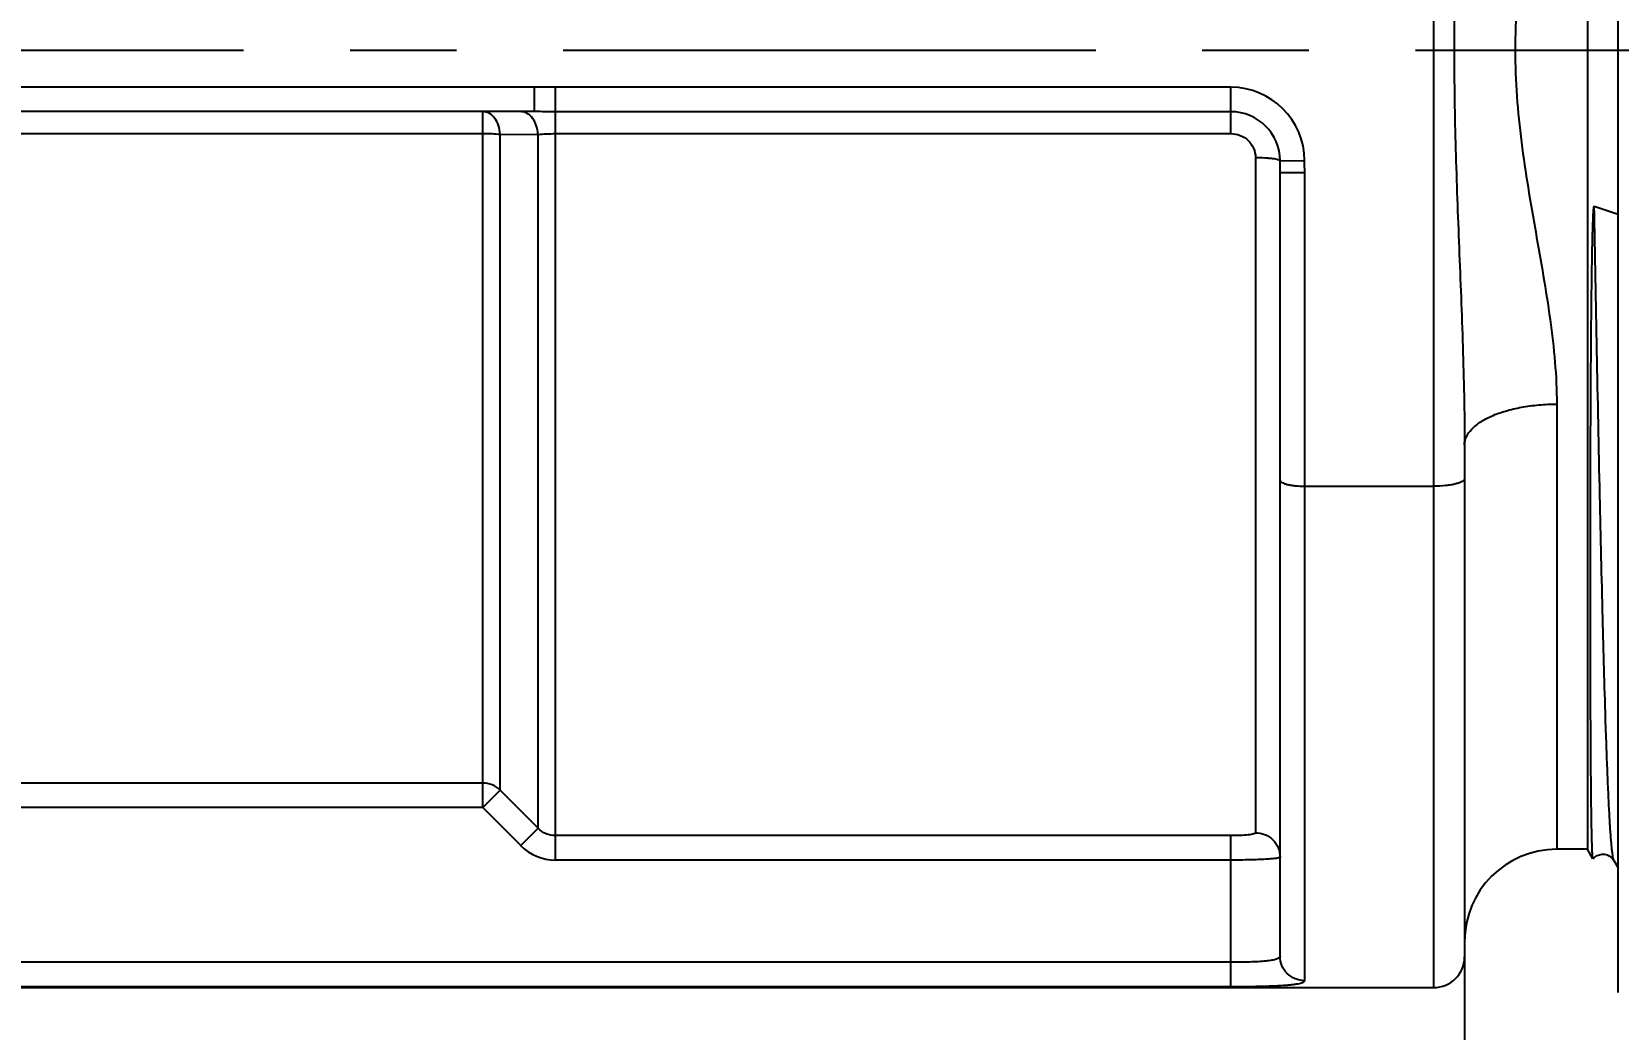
# Model space of a CAD drawing. Header units: millimetres. Extents: x 0 to 420, y 0 to 297.
# Drawn here: x 242.97 to 268.77, y 138.15 to 154.38 of the extents above; entities that cross this region are included whole.
import ezdxf
from ezdxf.enums import TextEntityAlignment as Align

# ---------------------------------------------------------------- set-up
doc = ezdxf.new("R2010")
doc.units = ezdxf.units.MM
doc.header["$LTSCALE"] = 23.1
doc.linetypes.add('CENTER', pattern=[0.6, 0.375, -0.075, 0.075, -0.075])
doc.layers.get('0').update_dxf_attribs({"linetype": 'CONTINUOUS'})
doc.layers.add('STARTBEZUEGE', color=7, linetype='CONTINUOUS')
doc.styles.get("Standard").update_dxf_attribs({"font": 'arial.ttf'})
doc.styles.add('TEXTSTYLE_3', font='arial.ttf')
doc.dimstyles.new('DIMSTYLE_9', dxfattribs={"dimtxt": 3, "dimasz": 3.3, "dimexe": 1.5, "dimexo": 0, "dimgap": 0.75, "dimtad": 1, "dimdec": 3, "dimdsep": 46, "dimtxsty": 'STANDARD', "dimblk": '_FILLED', "dimblk1": '_FILLED', "dimblk2": '_FILLED', "dimcen": 0.09, "dimadec": 3, "dimazin": 2, "dimtol": 1, "dimtp": 0.3, "dimtm": 0.3, "dimtfac": 0.6, "dimtdec": 3, "dimtofl": 0, "dimtmove": 0, "dimatfit": 3, "dimldrblk": '_FILLED', "dimfxl": 1, "dimtolj": 1, "dimarcsym": 0})

# ---------------------------------------------------------------- blocks, each defined once
blk = doc.blocks.new('_FILLED')
at = {"color": 0, "linetype": 'BYBLOCK'}
blk.add_solid([(0, 0), (-1, 0.1515), (-1, -0.1515)], dxfattribs=at)
blk = doc.blocks.new('*D9')
at = {"color": 2, "linetype": 'CONTINUOUS'}
for p, q in [((201.273, 149.625), (201.273, 114.253)), ((266.273, 139.33), (266.273, 114.253)), ((201.273, 115.753), (233.773, 115.753)), ((266.273, 115.753), (233.773, 115.753))]:
    blk.add_line(p, q, dxfattribs=at)
at = {"color": 2, "linetype": 'CONTINUOUS', "xscale": 3.3, "yscale": 3.3, "zscale": 3.3, "rotation": 180}
blk.add_blockref('_FILLED', (201.273, 115.753), dxfattribs=at)
at = {"color": 2, "linetype": 'CONTINUOUS', "xscale": 3.3, "yscale": 3.3, "zscale": 3.3}
blk.add_blockref('_FILLED', (266.273, 115.753), dxfattribs=at)
at = {"color": 2, "linetype": 'CONTINUOUS', "style": 'TEXTSTYLE_3'}
for s, p in [('+0.3', (236.104, 119.053)), ('-0.3', (235.79, 116.653))]:
    blk.add_text(s, height=1.8, dxfattribs=at).set_placement(p, align=Align.CENTER)
at = {"color": 2, "linetype": 'CONTINUOUS'}
blk.add_text('65', height=3, dxfattribs=at).set_placement((231.294, 117.253), align=Align.CENTER)

msp = doc.modelspace()

# ---------------------------------------------------------------- linework, layer by layer
at = {"color": 9, "linetype": 'CONTINUOUS'}
for p, q in [((265.7732, 138.8299), (265.7732, 169.3299)), ((251.1498, 153.4799), (229.7732, 153.4799)), ((251.1498, 153.0799), (251.1498, 153.4799)), ((262.4732, 153.4763), (251.4889, 153.4763)), ((251.4889, 140.9041), (251.4889, 153.4763)), ((262.4732, 152.7222), (262.4732, 153.4763)), ((250.3075, 141.7592), (250.3075, 153.0799)), ((262.4732, 153.0781), (251.4889, 153.0781)), ((229.7732, 152.7251), (250.3075, 152.7251)), ((250.5903, 142.0403), (250.5903, 152.7119)), ((250.5903, 152.7119), (251.206, 152.7104)), ((251.206, 141.421), (251.206, 152.7104)), ((251.4889, 152.7222), (262.4732, 152.7222)), ((262.8732, 152.3343), (262.8732, 141.3491)), ((263.2729, 152.2818), (263.6727, 152.2837)), ((263.2732, 152.0918), (263.6732, 152.0918)), ((263.6732, 138.9424), (263.6732, 152.0918)), ((268.3819, 151.5425), (268.7732, 151.4121)), ((267.7732, 148.3217), (267.7732, 141.0799)), ((268.5729, 143.0257), (268.5673, 143.1966)), ((268.5736, 143.0048), (268.5729, 143.0257)), ((250.3075, 142.1567), (229.7732, 142.1567)), ((250.5903, 142.0403), (250.3075, 141.7592)), ((251.206, 141.421), (250.5903, 142.0403)), ((250.3075, 141.7592), (229.7732, 141.7592)), ((250.9232, 141.1398), (250.3075, 141.7592)), ((251.206, 141.421), (250.9232, 141.1398)), ((262.4732, 141.3019), (251.4889, 141.3019)), ((262.4732, 138.8424), (262.4732, 141.3019)), ((262.4732, 140.9041), (251.4889, 140.9041)), ((262.4732, 139.2421), (229.7732, 139.2421)), ((262.4732, 138.8424), (229.7732, 138.8424))]:
    msp.add_line(p, q, dxfattribs=at)
at = {"color": 7, "linetype": 'CONTINUOUS'}
for p, q in [((268.7732, 138.7515), (268.7732, 169.4084)), ((268.2732, 167.0799), (268.2732, 141.0799)), ((251.1498, 153.0799), (229.7732, 153.0799)), ((263.2732, 139.3394), (263.2732, 152.0918)), ((266.2732, 147.6573), (266.2732, 139.3299)), ((263.6732, 146.9868), (265.7732, 146.9868)), ((268.2732, 141.0799), (267.7732, 141.0799)), ((268.3614, 140.9271), (268.2732, 141.0799)), ((268.7032, 140.8982), (268.7732, 140.777)), ((225.5732, 138.8299), (265.7732, 138.8299))]:
    msp.add_line(p, q, dxfattribs=at)
msp.add_lwpolyline([(268.3634, 140.9266), (268.3758, 140.9399), (268.3993, 140.9598), (268.4297, 140.9782), (268.4668, 140.9923), (268.5081, 140.9993), (268.551, 140.998), (268.5915, 140.9886), (268.6265, 140.973), (268.6549, 140.9537), (268.6761, 140.9342), (268.6913, 140.9162), (268.701, 140.9018), (268.7031, 140.8982)], dxfattribs=at)
at = {"color": 9, "linetype": 'CONTINUOUS'}
for centre, radius, start, end in [((262.4737, 152.2773), 1.199, 0.30609, 90.02646), ((262.4735, 152.2786), 0.7995, 0.2298, 90.0193), ((182.4037, 152.0868), 80.8695, 0.003608, 0.138188), ((222.5028, 152.0869), 41.1704, 0.00694, 0.27389), ((250.3077, 141.7554), 0.4013, 45.2259, 90.0334), ((251.4892, 141.7018), 0.7976, 224.79396, 269.97403)]:
    msp.add_arc(centre, radius, start, end, dxfattribs=at)
at = {"color": 7, "linetype": 'CONTINUOUS'}
for centre, radius, start, end in [((267.7732, 139.5799), 1.5, 90, 180), ((265.7732, 139.3299), 0.5, 270, 360)]:
    msp.add_arc(centre, radius, start, end, dxfattribs=at)
at = {"color": 9, "linetype": 'CONTINUOUS'}
for points, knots in [([(266.2732, 160.5026), (266.2732, 159.9689), (266.2484, 158.9), (266.1837, 157.2962), (266.1218, 155.6893), (266.0949, 154.0799), (266.1218, 152.4706), (266.1837, 150.8637), (266.2484, 149.2599), (266.2732, 148.191), (266.2732, 147.6573)], [0, 0, 0, 0, 0.1245916, 0.2495526, 0.3747274, 0.4999996, 0.6252716, 0.7504465, 0.8754072, 1, 1, 1, 1]), ([(267.7732, 159.8381), (267.7732, 159.6105), (267.7496, 159.1493), (267.6395, 158.2136), (267.4704, 157.2686), (267.3026, 156.3091), (267.1919, 155.5744), (267.1147, 154.8303), (267.0868, 154.08), (267.1147, 153.3298), (267.1918, 152.5857), (267.3026, 151.8509), (267.4704, 150.8915), (267.6394, 149.9464), (267.7496, 149.0106), (267.7732, 148.5494), (267.7732, 148.3217)], [0, 0, 0, 0, 0.0588249, 0.119146, 0.2433559, 0.3067954, 0.3708461, 0.4353139, 0.4999942, 0.5646727, 0.6291382, 0.6931897, 0.7566299, 0.8808375, 0.9411674, 1, 1, 1, 1]), ([(250.5903, 152.7119), (250.5876, 152.7603), (250.5702, 152.8535), (250.5093, 152.974), (250.4193, 153.0583), (250.3431, 153.0799), (250.3075, 153.0799)], [0, 0, 0, 0, 0.287918, 0.5537417, 0.7886578, 1, 1, 1, 1]), ([(251.0829, 153.0106), (251.0607, 153.0318), (251.0113, 153.0668), (250.9517, 153.0799), (250.9232, 153.0799)], [0, 0, 0, 0, 0.5185802, 1, 1, 1, 1]), ([(251.206, 152.7104), (251.2044, 152.7399), (251.1902, 152.8481), (251.1405, 152.9552), (251.0829, 153.0106)], [0, 0, 0, 0, 0.2700198, 1, 1, 1, 1]), ([(251.4889, 153.0781), (251.4604, 153.0781), (251.3474, 153.0784), (251.2344, 153.0799), (251.1498, 153.0799)], [0, 0, 0, 0, 0.2518851, 1, 1, 1, 1]), ([(250.3075, 152.7251), (250.3585, 152.7251), (250.453, 152.7231), (250.5472, 152.7167), (250.5903, 152.7119)], [0, 0, 0, 0, 0.54056, 1, 1, 1, 1]), ([(251.206, 152.7104), (251.249, 152.7148), (251.3433, 152.7205), (251.4377, 152.7222), (251.4889, 152.7222)], [0, 0, 0, 0, 0.4577316, 1, 1, 1, 1]), ([(262.4732, 152.7222), (262.5246, 152.7222), (262.6284, 152.7026), (262.7613, 152.6176), (262.8518, 152.4887), (262.8732, 152.3853), (262.8732, 152.3343)], [0, 0, 0, 0, 0.2509479, 0.5014254, 0.7510955, 1, 1, 1, 1]), ([(262.8732, 152.3343), (262.9232, 152.3343), (262.9959, 152.3325), (263.0885, 152.3261), (263.1479, 152.3198), (263.1971, 152.3124), (263.2351, 152.3037), (263.2593, 152.2953), (263.2718, 152.2864), (263.2729, 152.2818)], [0, 0, 0, 0, 0.3672514, 0.5342416, 0.6820357, 0.8055412, 0.9005939, 0.9648463, 1, 1, 1, 1]), ([(268.5673, 143.1966), (268.5498, 143.7441), (268.5167, 144.9549), (268.453, 147.7368), (268.4108, 149.9714), (268.3819, 151.5425)], [0, 0, 0, 0, 0.1968335, 0.4352903, 1, 1, 1, 1]), ([(266.2732, 147.6573), (266.2732, 147.7016), (266.2961, 147.7969), (266.3888, 147.924), (266.5316, 148.0376), (266.7196, 148.1361), (266.9464, 148.2167), (267.2041, 148.2766), (267.4832, 148.3135), (267.6756, 148.3217), (267.7732, 148.3217)], [0, 0, 0, 0, 0.0753953, 0.1611872, 0.2634105, 0.3837819, 0.5211226, 0.6724396, 0.8336853, 1, 1, 1, 1]), ([(268.7031, 140.8982), (268.6993, 140.9049), (268.6934, 140.9245), (268.6856, 140.9613), (268.6779, 141.0133), (268.67, 141.0801), (268.662, 141.1619), (268.6505, 141.3005), (268.6367, 141.5103), (268.6208, 141.8052), (268.6048, 142.1566), (268.5888, 142.5627), (268.5787, 142.8516), (268.5736, 143.0048)], [0, 0, 0, 0, 0.0109226, 0.0287273, 0.0535507, 0.0854247, 0.1243353, 0.1702458, 0.2828887, 0.4228743, 0.589581, 0.7822459, 1, 1, 1, 1]), ([(251.4889, 141.3019), (251.4367, 141.3019), (251.3312, 141.3231), (251.2426, 141.3838), (251.206, 141.421)], [0, 0, 0, 0, 0.500216, 1, 1, 1, 1]), ([(262.8732, 141.3491), (262.8732, 141.3448), (262.8659, 141.3384), (262.8548, 141.3334), (262.8344, 141.3267), (262.8007, 141.32), (262.7282, 141.3105), (262.6176, 141.3037), (262.5237, 141.3019), (262.4732, 141.3019)], [0, 0, 0, 0, 0.031576, 0.058142, 0.0929294, 0.186896, 0.3108459, 0.6288951, 1, 1, 1, 1]), ([(262.8732, 141.3491), (262.9252, 141.3491), (263.0302, 141.3285), (263.1631, 141.2404), (263.2523, 141.1087), (263.2732, 141.0043), (263.2732, 140.9528)], [0, 0, 0, 0, 0.2511059, 0.5015208, 0.7510455, 1, 1, 1, 1]), ([(263.2732, 140.9528), (263.2732, 140.9506), (263.2676, 140.9455), (263.2558, 140.9415), (263.2365, 140.9365), (263.1969, 140.93), (263.1302, 140.9229), (263.032, 140.9163), (262.9123, 140.9109), (262.7757, 140.907), (262.6274, 140.9046), (262.5253, 140.9041), (262.4732, 140.9041)], [0, 0, 0, 0, 0.0081267, 0.0237496, 0.0481501, 0.0814123, 0.1736154, 0.2972828, 0.4478512, 0.6196024, 0.8060978, 1, 1, 1, 1]), ([(263.2732, 139.3394), (263.2732, 139.3347), (263.27, 139.3242), (263.2573, 139.3112), (263.2378, 139.2999), (263.2113, 139.2897), (263.178, 139.2807), (263.1205, 139.2694), (263.0335, 139.259), (262.9137, 139.2507), (262.7767, 139.2455), (262.628, 139.2427), (262.5254, 139.2421), (262.4732, 139.2421)], [0, 0, 0, 0, 0.0172628, 0.0379058, 0.0646838, 0.0987974, 0.1406633, 0.1902642, 0.3115392, 0.4589662, 0.6272097, 0.8099181, 1, 1, 1, 1]), ([(263.6732, 138.9424), (263.6212, 138.9424), (263.5161, 138.963), (263.3832, 139.0513), (263.294, 139.1832), (263.2732, 139.2878), (263.2732, 139.3394)], [0, 0, 0, 0, 0.2508854, 0.5012085, 0.7508242, 1, 1, 1, 1]), ([(263.6732, 138.9424), (263.6732, 138.9307), (263.652, 138.9139), (263.6206, 138.9021), (263.5813, 138.8914), (263.5323, 138.8824), (263.4729, 138.8743), (263.4039, 138.8673), (263.2943, 138.8589), (263.1382, 138.8515), (262.8531, 138.8439), (262.6283, 138.8424), (262.4732, 138.8424)], [0, 0, 0, 0, 0.0287095, 0.0534579, 0.0863062, 0.1273972, 0.1765914, 0.2336147, 0.2980433, 0.4469765, 0.6181444, 1, 1, 1, 1])]:
    msp.add_open_spline(points, degree=3, knots=knots, dxfattribs=at)
msp.add_open_spline([(251.4889, 153.4763), (251.3758, 153.4763), (251.2628, 153.4799), (251.1498, 153.4799)], degree=3, dxfattribs=at)
at = {"color": 7, "linetype": 'CONTINUOUS'}
for points, knots in [([(268.3614, 140.9271), (268.3603, 140.9291), (268.359, 140.9356), (268.3571, 140.9479), (268.3554, 140.9664), (268.3527, 141.0028), (268.3497, 141.0632), (268.3465, 141.1534), (268.3434, 141.2671), (268.3405, 141.4041), (268.3378, 141.5642), (268.3352, 141.7471), (268.3328, 141.9525), (268.3297, 142.2702), (268.3264, 142.7204), (268.3233, 143.322), (268.3211, 144.002), (268.3197, 144.7555), (268.3193, 145.577), (268.3199, 146.3014), (268.321, 146.9103), (268.3222, 147.3871), (268.3239, 147.8759), (268.3261, 148.376), (268.3284, 148.7993), (268.3308, 149.1429), (268.3327, 149.4039), (268.335, 149.6669), (268.3376, 149.9319), (268.3407, 150.1986), (268.3436, 150.4219), (268.3463, 150.6013), (268.3486, 150.7364), (268.3511, 150.8717), (268.3536, 150.9847), (268.3557, 151.0751), (268.3575, 151.143), (268.3595, 151.2109), (268.3617, 151.2787), (268.3638, 151.3352), (268.3658, 151.3804), (268.3675, 151.4141), (268.3694, 151.4478), (268.3713, 151.4757), (268.3731, 151.4978), (268.3745, 151.5115), (268.3758, 151.5222), (268.3771, 151.5302), (268.3782, 151.5369), (268.3801, 151.5418), (268.3819, 151.5425)], [0, 0, 0, 0, 0.0006371, 0.0018222, 0.0035634, 0.0058628, 0.0121365, 0.0206391, 0.0313562, 0.0442707, 0.0593611, 0.0765996, 0.0959566, 0.1173966, 0.1663678, 0.2231579, 0.2873556, 0.358493, 0.4360491, 0.5194522, 0.5631551, 0.6080846, 0.6541564, 0.7012836, 0.7493757, 0.7737548, 0.7983399, 0.823119, 0.848079, 0.8732063, 0.8984858, 0.9111771, 0.9238993, 0.936649, 0.9494217, 0.9558147, 0.9622106, 0.9686076, 0.975003, 0.9813925, 0.9845824, 0.9877666, 0.9909415, 0.9940996, 0.9956669, 0.9972188, 0.9979842, 0.9987355, 0.9994613, 1, 1, 1, 1]), ([(263.2732, 147.0862), (263.2732, 147.0702), (263.3009, 147.0469), (263.3419, 147.0295), (263.3915, 147.0145), (263.4512, 147.0027), (263.5462, 146.9902), (263.6214, 146.9868), (263.6732, 146.9868)], [0, 0, 0, 0, 0.1124614, 0.2063903, 0.3269303, 0.4715815, 0.6359426, 1, 1, 1, 1]), ([(266.2732, 147.1113), (266.2732, 147.0912), (266.2386, 147.0621), (266.1873, 147.0402), (266.1253, 147.0215), (266.0506, 147.0067), (265.9319, 146.9911), (265.8379, 146.9868), (265.7732, 146.9868)], [0, 0, 0, 0, 0.1126147, 0.2065565, 0.3270776, 0.4716854, 0.6360352, 1, 1, 1, 1])]:
    msp.add_open_spline(points, degree=3, knots=knots, dxfattribs=at)
at = {"layer": 'STARTBEZUEGE', "color": 2, "linetype": 'CENTER'}
msp.add_line((196.1738, 154.0799), (301.7732, 154.0799), dxfattribs=at)

# ---------------------------------------------------------------- dimensions: what is measured, and where the dimension line sits
at = {"color": 2, "linetype": 'CONTINUOUS'}
dim = msp.add_linear_dim(base=(201.2732, 115.7528), p1=(266.2732, 139.3299), p2=(201.2732, 149.625), angle=180, dimstyle='DIMSTYLE_9', dxfattribs=at)
dim.commit()
dim.dimension.update_dxf_attribs({"geometry": '*D9', "text_midpoint": (233.7732, 115.7528), "dimtype": 160})

doc.saveas('drawing.dxf')
